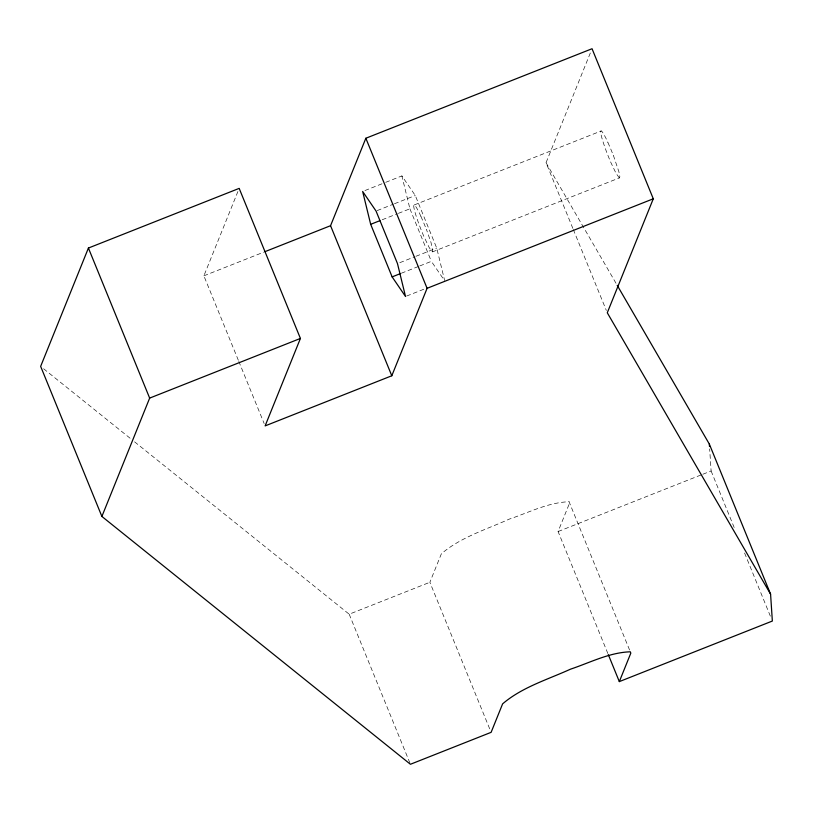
<?xml version="1.0" encoding="UTF-8"?>
<svg xmlns="http://www.w3.org/2000/svg" width="813" height="813" viewBox="0 0 813 813"><rect width="100%" height="100%" fill="white"/><g stroke="black" fill="none" stroke-linecap="round" stroke-linejoin="round"><path stroke-width="0.61" stroke-dasharray="4.07 3.05" d="M238.331 360.24L203.88 275.831L239.174 188.382M572.84 228.362L546.041 162.702L591.092 51.077M489.68 728.824L429.874 582.281L441.368 553.805C460.666 537.18 486.296 529.558 509.243 519.121C528.765 512.586 548.226 502.393 569.07 501.743L629.831 650.634M607.839 653.469L558.084 531.539L569.567 503.064L569.07 501.743M420.951 216.4L419.193 212.681A25.447 2.561 68.4 0 0 415.067 205.628A25.274 2.541 68.4 0 0 414.02 208.219A25.457 2.561 68.4 0 0 416.906 218.331L418.421 222.671A24.939 2.51 68.4 0 0 423.827 236.319L429.071 247.304L431.561 251.207L432.811 251.684L431.012 242.498L426.52 229.652M432.374 251.928L619.333 177.935L619.862 176.604L618.927 171.868L613.48 155.659M364.956 190.537L384.579 182.773M385.728 182.315L401.886 175.923L415.28 195.506L436.723 248.067L444.457 279.733M203.88 275.831L263.697 252.162M377.191 210.577L393.35 204.185M394.508 203.728L415.28 195.506M414.274 204.937L601.234 130.954M382.222 219.754L397.222 213.819M398.37 213.362L409.915 208.799L401.886 175.923M399.803 262.69L414.803 256.745M415.951 256.288L436.723 248.067M401.358 273.229L418.675 266.379M419.823 265.922L431.368 261.359L444.752 280.952M406.673 296.023L426.286 288.259M134.602 441.845L349.194 614.211L429.874 582.281M558.084 531.539L701.69 474.701M702.869 474.243L711.111 470.981L709.658 448.949M43.617 368.767L130.639 438.664M619.333 177.935L616.03 173.311L610.787 162.326A24.939 2.51 68.4 0 1 605.38 148.677L603.866 144.348A25.457 2.561 68.4 0 1 600.98 134.236A25.274 2.541 68.4 0 1 602.027 131.635A25.447 2.561 68.4 0 1 606.142 138.698L607.911 142.407M546.041 162.702L616.569 284.225M711.111 470.981L735.033 529.598M744.596 553.043L770.439 616.356M573.317 229.53L606.325 310.424M409.915 208.799L431.368 261.359M349.194 614.211L409.955 763.102M238.809 361.419L264.164 423.553M607.88 142.499A24.939 2.51 68.4 0 1 613.449 155.75M420.921 216.492A24.939 2.51 68.4 0 1 426.49 229.744"/><path stroke-width="1.22" d="M770.582 594.151L607.281 312.771L653.286 198.789L592.047 48.729L365.85 138.251L427.089 288.31L391.795 375.769L265.119 425.9L300.414 338.442L239.174 188.382L88.414 248.046L40.65 366.378L101.889 516.448L410.433 764.271L491.113 732.34L502.607 703.875C521.916 687.239 547.535 679.617 570.482 669.18C590.004 662.656 609.465 652.453 630.309 651.802L630.817 653.134L619.323 681.609L772.35 621.041L770.582 594.151L709.332 444.061L617.199 285.312M101.889 516.448L149.653 398.106L88.414 248.046M391.795 375.769L330.556 225.699L365.85 138.251M264.865 251.695L330.556 225.699M370.677 224.327L362.649 191.451L376.043 211.034L397.486 263.605L405.514 296.481L392.13 276.887L370.677 224.327L379.905 220.669M392.13 276.887L400.209 273.686M149.653 398.106L300.414 338.442M427.089 288.31L653.286 198.789M608.317 654.638L619.323 681.609M709.332 444.061L709.495 446.5"/></g></svg>
